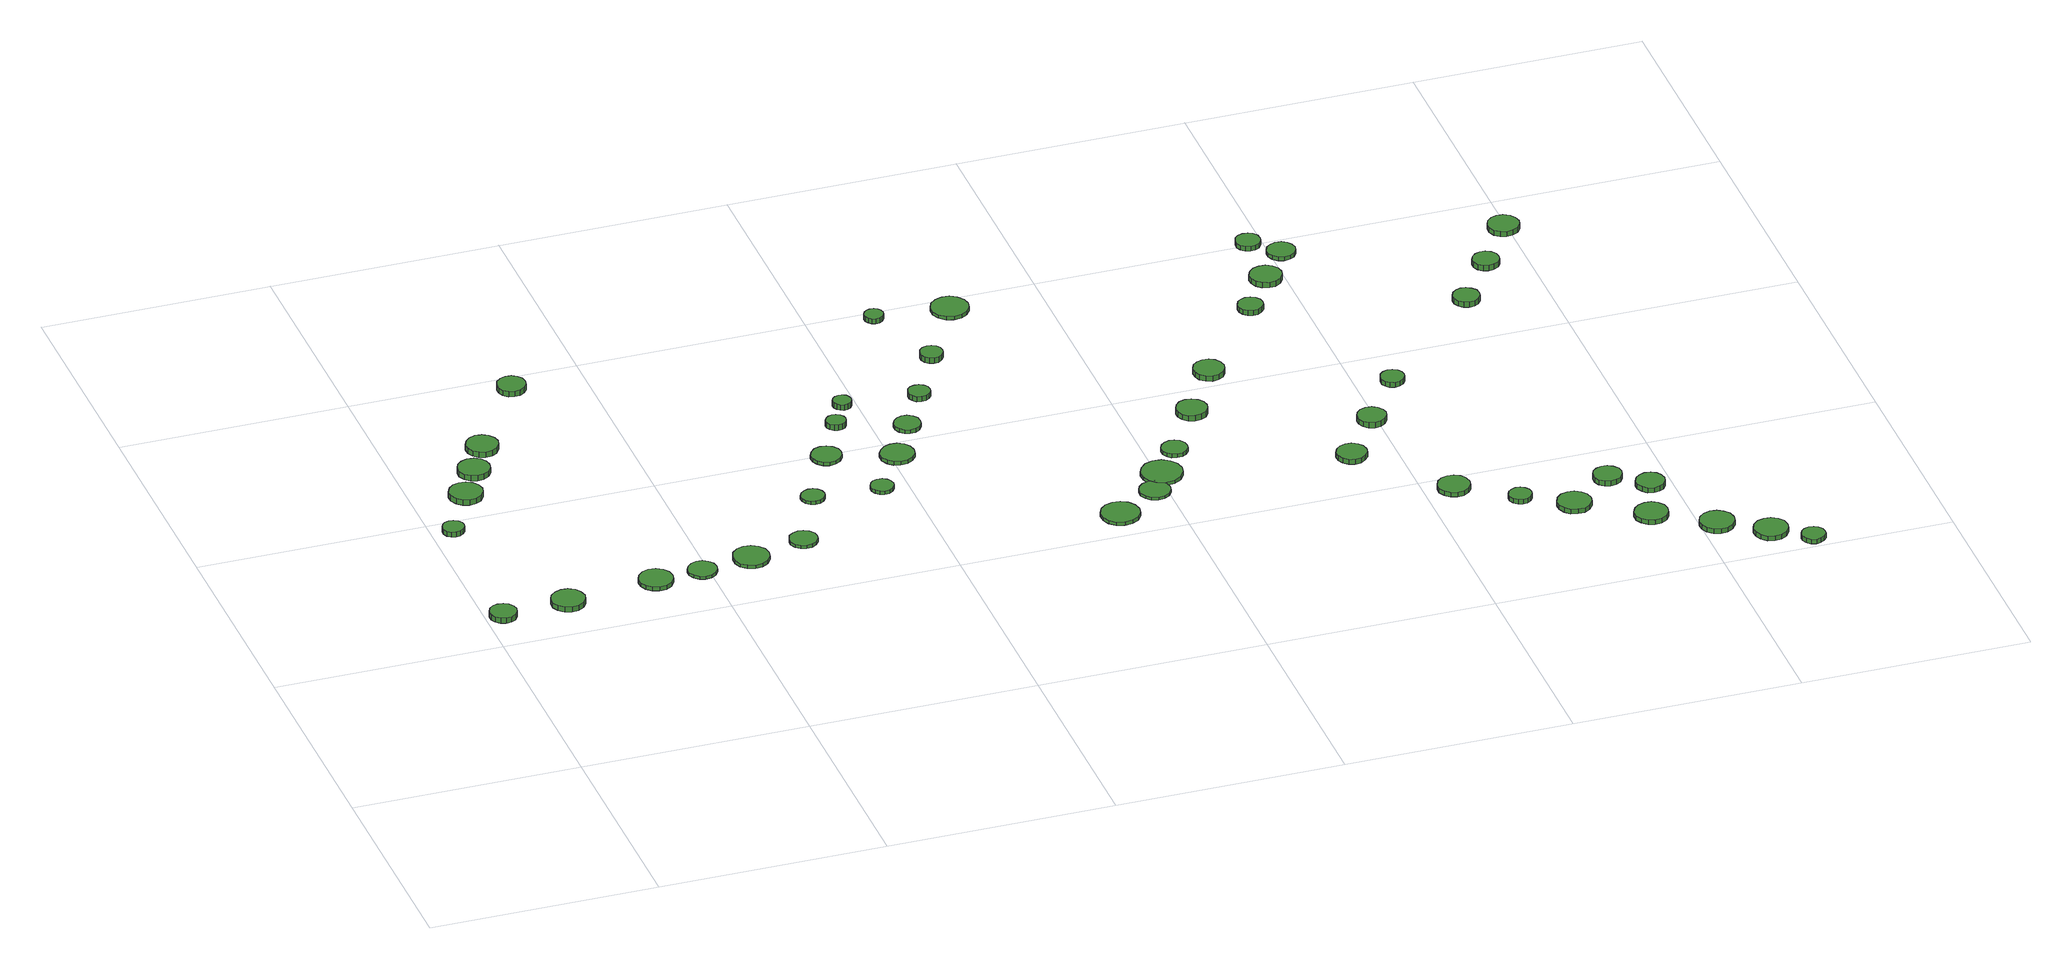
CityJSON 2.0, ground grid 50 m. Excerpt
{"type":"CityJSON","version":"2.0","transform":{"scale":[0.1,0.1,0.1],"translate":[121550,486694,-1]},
"CityObjects":{
"tree1":{"type":"SolitaryVegetationObject","geometry":[{"type":"MultiSurface","lod":"1","boundaries":[[[0,1,2,3,4,5,6,7,8,9,10,11,12,13,14]],[[15,16,17,18,19,20,21,22,23,24,25,26,27,28,29]],[[0,29,28,1]],[[1,28,27,2]],[[2,27,26,3]],[[3,26,25,4]],[[4,25,24,5]],[[5,24,23,6]],[[6,23,22,7]],[[7,22,21,8]],[[8,21,20,9]],[[9,20,19,10]],[[10,19,18,11]],[[11,18,17,12]],[[12,17,16,13]],[[13,16,15,14]],[[14,15,29,0]]]}]},
"tree2":{"type":"SolitaryVegetationObject","geometry":[{"type":"MultiSurface","lod":"1","boundaries":[[[30,31,32,33,34,35,36,37,38,39,40,41,42,43,44]],[[45,46,47,48,49,50,51,52,53,54,55,56,57,58,59]],[[30,59,58,31]],[[31,58,57,32]],[[32,57,56,33]],[[33,56,55,34]],[[34,55,54,35]],[[35,54,53,36]],[[36,53,52,37]],[[37,52,51,38]],[[38,51,50,39]],[[39,50,49,40]],[[40,49,48,41]],[[41,48,47,42]],[[42,47,46,43]],[[43,46,45,44]],[[44,45,59,30]]]}]},
"tree3":{"type":"SolitaryVegetationObject","geometry":[{"type":"MultiSurface","lod":"1","boundaries":[[[60,61,62,63,64,65,66,67,68,69,70,71,72,73,74]],[[75,76,77,78,79,80,81,82,83,84,85,86,87,88,89]],[[60,89,88,61]],[[61,88,87,62]],[[62,87,86,63]],[[63,86,85,64]],[[64,85,84,65]],[[65,84,83,66]],[[66,83,82,67]],[[67,82,81,68]],[[68,81,80,69]],[[69,80,79,70]],[[70,79,78,71]],[[71,78,77,72]],[[72,77,76,73]],[[73,76,75,74]],[[74,75,89,60]]]}]},
"tree4":{"type":"SolitaryVegetationObject","geometry":[{"type":"MultiSurface","lod":"1","boundaries":[[[90,91,92,93,94,95,96,97,98,99,100,101,102,103,104]],[[105,106,107,108,109,110,111,112,113,114,115,116,117,118,119]],[[90,119,118,91]],[[91,118,117,92]],[[92,117,116,93]],[[93,116,115,94]],[[94,115,114,95]],[[95,114,113,96]],[[96,113,112,97]],[[97,112,111,98]],[[98,111,110,99]],[[99,110,109,100]],[[100,109,108,101]],[[101,108,107,102]],[[102,107,106,103]],[[103,106,105,104]],[[104,105,119,90]]]}]},
"tree5":{"type":"SolitaryVegetationObject","geometry":[{"type":"MultiSurface","lod":"1","boundaries":[[[120,121,122,123,124,125,126,127,128,129,130,131,132,133,134]],[[135,136,137,138,139,140,141,142,143,144,145,146,147,148,149]],[[120,149,148,121]],[[121,148,147,122]],[[122,147,146,123]],[[123,146,145,124]],[[124,145,144,125]],[[125,144,143,126]],[[126,143,142,127]],[[127,142,141,128]],[[128,141,140,129]],[[129,140,139,130]],[[130,139,138,131]],[[131,138,137,132]],[[132,137,136,133]],[[133,136,135,134]],[[134,135,149,120]]]}]},
"tree6":{"type":"SolitaryVegetationObject","geometry":[{"type":"MultiSurface","lod":"1","boundaries":[[[150,151,152,153,154,155,156,157,158,159,160,161,162,163,164]],[[165,166,167,168,169,170,171,172,173,174,175,176,177,178,179]],[[150,179,178,151]],[[151,178,177,152]],[[152,177,176,153]],[[153,176,175,154]],[[154,175,174,155]],[[155,174,173,156]],[[156,173,172,157]],[[157,172,171,158]],[[158,171,170,159]],[[159,170,169,160]],[[160,169,168,161]],[[161,168,167,162]],[[162,167,166,163]],[[163,166,165,164]],[[164,165,179,150]]]}]},
"tree7":{"type":"SolitaryVegetationObject","geometry":[{"type":"MultiSurface","lod":"1","boundaries":[[[180,181,182,183,184,185,186,187,188,189,190,191,192,193,194]],[[195,196,197,198,199,200,201,202,203,204,205,206,207,208,209]],[[180,209,208,181]],[[181,208,207,182]],[[182,207,206,183]],[[183,206,205,184]],[[184,205,204,185]],[[185,204,203,186]],[[186,203,202,187]],[[187,202,201,188]],[[188,201,200,189]],[[189,200,199,190]],[[190,199,198,191]],[[191,198,197,192]],[[192,197,196,193]],[[193,196,195,194]],[[194,195,209,180]]]}]},
"tree8":{"type":"SolitaryVegetationObject","geometry":[{"type":"MultiSurface","lod":"1","boundaries":[[[210,211,212,213,214,215,216,217,218,219,220,221,222,223,224]],[[225,226,227,228,229,230,231,232,233,234,235,236,237,238,239]],[[210,239,238,211]],[[211,238,237,212]],[[212,237,236,213]],[[213,236,235,214]],[[214,235,234,215]],[[215,234,233,216]],[[216,233,232,217]],[[217,232,231,218]],[[218,231,230,219]],[[219,230,229,220]],[[220,229,228,221]],[[221,228,227,222]],[[222,227,226,223]],[[223,226,225,224]],[[224,225,239,210]]]}]},
"tree9":{"type":"SolitaryVegetationObject","geometry":[{"type":"MultiSurface","lod":"1","boundaries":[[[240,241,242,243,244,245,246,247,248,249,250,251,252,253,254]],[[255,256,257,258,259,260,261,262,263,264,265,266,267,268,269]],[[240,269,268,241]],[[241,268,267,242]],[[242,267,266,243]],[[243,266,265,244]],[[244,265,264,245]],[[245,264,263,246]],[[246,263,262,247]],[[247,262,261,248]],[[248,261,260,249]],[[249,260,259,250]],[[250,259,258,251]],[[251,258,257,252]],[[252,257,256,253]],[[253,256,255,254]],[[254,255,269,240]]]}]},
"tree10":{"type":"SolitaryVegetationObject","geometry":[{"type":"MultiSurface","lod":"1","boundaries":[[[270,271,272,273,274,275,276,277,278,279,280,281,282,283,284]],[[285,286,287,288,289,290,291,292,293,294,295,296,297,298,299]],[[270,299,298,271]],[[271,298,297,272]],[[272,297,296,273]],[[273,296,295,274]],[[274,295,294,275]],[[275,294,293,276]],[[276,293,292,277]],[[277,292,291,278]],[[278,291,290,279]],[[279,290,289,280]],[[280,289,288,281]],[[281,288,287,282]],[[282,287,286,283]],[[283,286,285,284]],[[284,285,299,270]]]}]},
"tree11":{"type":"SolitaryVegetationObject","geometry":[{"type":"MultiSurface","lod":"1","boundaries":[[[300,301,302,303,304,305,306,307,308,309,310,311,312,313,314]],[[315,316,317,318,319,320,321,322,323,324,325,326,327,328,329]],[[300,329,328,301]],[[301,328,327,302]],[[302,327,326,303]],[[303,326,325,304]],[[304,325,324,305]],[[305,324,323,306]],[[306,323,322,307]],[[307,322,321,308]],[[308,321,320,309]],[[309,320,319,310]],[[310,319,318,311]],[[311,318,317,312]],[[312,317,316,313]],[[313,316,315,314]],[[314,315,329,300]]]}]},
"tree12":{"type":"SolitaryVegetationObject","geometry":[{"type":"MultiSurface","lod":"1","boundaries":[[[330,331,332,333,334,335,336,337,338,339,340,341,342,343,344]],[[345,346,347,348,349,350,351,352,353,354,355,356,357,358,359]],[[330,359,358,331]],[[331,358,357,332]],[[332,357,356,333]],[[333,356,355,334]],[[334,355,354,335]],[[335,354,353,336]],[[336,353,352,337]],[[337,352,351,338]],[[338,351,350,339]],[[339,350,349,340]],[[340,349,348,341]],[[341,348,347,342]],[[342,347,346,343]],[[343,346,345,344]],[[344,345,359,330]]]}]},
"tree13":{"type":"SolitaryVegetationObject","geometry":[{"type":"MultiSurface","lod":"1","boundaries":[[[360,361,362,363,364,365,366,367,368,369,370,371,372,373,374]],[[375,376,377,378,379,380,381,382,383,384,385,386,387,388,389]],[[360,389,388,361]],[[361,388,387,362]],[[362,387,386,363]],[[363,386,385,364]],[[364,385,384,365]],[[365,384,383,366]],[[366,383,382,367]],[[367,382,381,368]],[[368,381,380,369]],[[369,380,379,370]],[[370,379,378,371]],[[371,378,377,372]],[[372,377,376,373]],[[373,376,375,374]],[[374,375,389,360]]]}]},
"tree14":{"type":"SolitaryVegetationObject","geometry":[{"type":"MultiSurface","lod":"1","boundaries":[[[390,391,392,393,394,395,396,397,398,399,400,401,402,403,404]],[[405,406,407,408,409,410,411,412,413,414,415,416,417,418,419]],[[390,419,418,391]],[[391,418,417,392]],[[392,417,416,393]],[[393,416,415,394]],[[394,415,414,395]],[[395,414,413,396]],[[396,413,412,397]],[[397,412,411,398]],[[398,411,410,399]],[[399,410,409,400]],[[400,409,408,401]],[[401,408,407,402]],[[402,407,406,403]],[[403,406,405,404]],[[404,405,419,390]]]}]},
"tree15":{"type":"SolitaryVegetationObject","geometry":[{"type":"MultiSurface","lod":"1","boundaries":[[[420,421,422,423,424,425,426,427,428,429,430,431,432,433,434]],[[435,436,437,438,439,440,441,442,443,444,445,446,447,448,449]],[[420,449,448,421]],[[421,448,447,422]],[[422,447,446,423]],[[423,446,445,424]],[[424,445,444,425]],[[425,444,443,426]],[[426,443,442,427]],[[427,442,441,428]],[[428,441,440,429]],[[429,440,439,430]],[[430,439,438,431]],[[431,438,437,432]],[[432,437,436,433]],[[433,436,435,434]],[[434,435,449,420]]]}]},
"tree16":{"type":"SolitaryVegetationObject","geometry":[{"type":"MultiSurface","lod":"1","boundaries":[[[450,451,452,453,454,455,456,457,458,459,460,461,462,463,464]],[[465,466,467,468,469,470,471,472,473,474,475,476,477,478,479]],[[450,479,478,451]],[[451,478,477,452]],[[452,477,476,453]],[[453,476,475,454]],[[454,475,474,455]],[[455,474,473,456]],[[456,473,472,457]],[[457,472,471,458]],[[458,471,470,459]],[[459,470,469,460]],[[460,469,468,461]],[[461,468,467,462]],[[462,467,466,463]],[[463,466,465,464]],[[464,465,479,450]]]}]},
"tree17":{"type":"SolitaryVegetationObject","geometry":[{"type":"MultiSurface","lod":"1","boundaries":[[[480,481,482,483,484,485,486,487,488,489,490,491,492,493,494]],[[495,496,497,498,499,500,501,502,503,504,505,506,507,508,509]],[[480,509,508,481]],[[481,508,507,482]],[[482,507,506,483]],[[483,506,505,484]],[[484,505,504,485]],[[485,504,503,486]],[[486,503,502,487]],[[487,502,501,488]],[[488,501,500,489]],[[489,500,499,490]],[[490,499,498,491]],[[491,498,497,492]],[[492,497,496,493]],[[493,496,495,494]],[[494,495,509,480]]]}]},
"tree18":{"type":"SolitaryVegetationObject","geometry":[{"type":"MultiSurface","lod":"1","boundaries":[[[510,511,512,513,514,515,516,517,518,519,520,521,522,523,524]],[[525,526,527,528,529,530,531,532,533,534,535,536,537,538,539]],[[510,539,538,511]],[[511,538,537,512]],[[512,537,536,513]],[[513,536,535,514]],[[514,535,534,515]],[[515,534,533,516]],[[516,533,532,517]],[[517,532,531,518]],[[518,531,530,519]],[[519,530,529,520]],[[520,529,528,521]],[[521,528,527,522]],[[522,527,526,523]],[[523,526,525,524]],[[524,525,539,510]]]}]},
"tree19":{"type":"SolitaryVegetationObject","geometry":[{"type":"MultiSurface","lod":"1","boundaries":[[[540,541,542,543,544,545,546,547,548,549,550,551,552,553,554]],[[555,556,557,558,559,560,561,562,563,564,565,566,567,568,569]],[[540,569,568,541]],[[541,568,567,542]],[[542,567,566,543]],[[543,566,565,544]],[[544,565,564,545]],[[545,564,563,546]],[[546,563,562,547]],[[547,562,561,548]],[[548,561,560,549]],[[549,560,559,550]],[[550,559,558,551]],[[551,558,557,552]],[[552,557,556,553]],[[553,556,555,554]],[[554,555,569,540]]]}]},
"tree20":{"type":"SolitaryVegetationObject","geometry":[{"type":"MultiSurface","lod":"1","boundaries":[[[570,571,572,573,574,575,576,577,578,579,580,581,582,583,584]],[[585,586,587,588,589,590,591,592,593,594,595,596,597,598,599]],[[570,599,598,571]],[[571,598,597,572]],[[572,597,596,573]],[[573,596,595,574]],[[574,595,594,575]],[[575,594,593,576]],[[576,593,592,577]],[[577,592,591,578]],[[578,591,590,579]],[[579,590,589,580]],[[580,589,588,581]],[[581,588,587,582]],[[582,587,586,583]],[[583,586,585,584]],[[584,585,599,570]]]}]},
"tree21":{"type":"SolitaryVegetationObject","geometry":[{"type":"MultiSurface","lod":"1","boundaries":[[[600,601,602,603,604,605,606,607,608,609,610,611,612,613,614]],[[615,616,617,618,619,620,621,622,623,624,625,626,627,628,629]],[[600,629,628,601]],[[601,628,627,602]],[[602,627,626,603]],[[603,626,625,604]],[[604,625,624,605]],[[605,624,623,606]],[[606,623,622,607]],[[607,622,621,608]],[[608,621,620,609]],[[609,620,619,610]],[[610,619,618,611]],[[611,618,617,612]],[[612,617,616,613]],[[613,616,615,614]],[[614,615,629,600]]]}]},
"tree22":{"type":"SolitaryVegetationObject","geometry":[{"type":"MultiSurface","lod":"1","boundaries":[[[630,631,632,633,634,635,636,637,638,639,640,641,642,643,644]],[[645,646,647,648,649,650,651,652,653,654,655,656,657,658,659]],[[630,659,658,631]],[[631,658,657,632]],[[632,657,656,633]],[[633,656,655,634]],[[634,655,654,635]],[[635,654,653,636]],[[636,653,652,637]],[[637,652,651,638]],[[638,651,650,639]],[[639,650,649,640]],[[640,649,648,641]],[[641,648,647,642]],[[642,647,646,643]],[[643,646,645,644]],[[644,645,659,630]]]}]},
"tree23":{"type":"SolitaryVegetationObject","geometry":[{"type":"MultiSurface","lod":"1","boundaries":[[[660,661,662,663,664,665,666,667,668,669,670,671,672,673,674]],[[675,676,677,678,679,680,681,682,683,684,685,686,687,688,689]],[[660,689,688,661]],[[661,688,687,662]],[[662,687,686,663]],[[663,686,685,664]],[[664,685,684,665]],[[665,684,683,666]],[[666,683,682,667]],[[667,682,681,668]],[[668,681,680,669]],[[669,680,679,670]],[[670,679,678,671]],[[671,678,677,672]],[[672,677,676,673]],[[673,676,675,674]],[[674,675,689,660]]]}]},
"tree24":{"type":"SolitaryVegetationObject","geometry":[{"type":"MultiSurface","lod":"1","boundaries":[[[690,691,692,693,694,695,696,697,698,699,700,701,702,703,704]],[[705,706,707,708,709,710,711,712,713,714,715,716,717,718,719]],[[690,719,718,691]],[[691,718,717,692]],[[692,717,716,693]],[[693,716,715,694]],[[694,715,714,695]],[[695,714,713,696]],[[696,713,712,697]],[[697,712,711,698]],[[698,711,710,699]],[[699,710,709,700]],[[700,709,708,701]],[[701,708,707,702]],[[702,707,706,703]],[[703,706,705,704]],[[704,705,719,690]]]}]},
"tree25":{"type":"SolitaryVegetationObject","geometry":[{"type":"MultiSurface","lod":"1","boundaries":[[[720,721,722,723,724,725,726,727,728,729,730,731,732,733,734]],[[735,736,737,738,739,740,741,742,743,744,745,746,747,748,749]],[[720,749,748,721]],[[721,748,747,722]],[[722,747,746,723]],[[723,746,745,724]],[[724,745,744,725]],[[725,744,743,726]],[[726,743,742,727]],[[727,742,741,728]],[[728,741,740,729]],[[729,740,739,730]],[[730,739,738,731]],[[731,738,737,732]],[[732,737,736,733]],[[733,736,735,734]],[[734,735,749,720]]]}]},
"tree26":{"type":"SolitaryVegetationObject","geometry":[{"type":"MultiSurface","lod":"1","boundaries":[[[750,751,752,753,754,755,756,757,758,759,760,761,762,763,764]],[[765,766,767,768,769,770,771,772,773,774,775,776,777,778,779]],[[750,779,778,751]],[[751,778,777,752]],[[752,777,776,753]],[[753,776,775,754]],[[754,775,774,755]],[[755,774,773,756]],[[756,773,772,757]],[[757,772,771,758]],[[758,771,770,759]],[[759,770,769,760]],[[760,769,768,761]],[[761,768,767,762]],[[762,767,766,763]],[[763,766,765,764]],[[764,765,779,750]]]}]},
"tree27":{"type":"SolitaryVegetationObject","geometry":[{"type":"MultiSurface","lod":"1","boundaries":[[[780,781,782,783,784,785,786,787,788,789,790,791,792,793,794]],[[795,796,797,798,799,800,801,802,803,804,805,806,807,808,809]],[[780,809,808,781]],[[781,808,807,782]],[[782,807,806,783]],[[783,806,805,784]],[[784,805,804,785]],[[785,804,803,786]],[[786,803,802,787]],[[787,802,801,788]],[[788,801,800,789]],[[789,800,799,790]],[[790,799,798,791]],[[791,798,797,792]],[[792,797,796,793]],[[793,796,795,794]],[[794,795,809,780]]]}]},
"tree28":{"type":"SolitaryVegetationObject","geometry":[{"type":"MultiSurface","lod":"1","boundaries":[[[810,811,812,813,814,815,816,817,818,819,820,821,822,823,824]],[[825,826,827,828,829,830,831,832,833,834,835,836,837,838,839]],[[810,839,838,811]],[[811,838,837,812]],[[812,837,836,813]],[[813,836,835,814]],[[814,835,834,815]],[[815,834,833,816]],[[816,833,832,817]],[[817,832,831,818]],[[818,831,830,819]],[[819,830,829,820]],[[820,829,828,821]],[[821,828,827,822]],[[822,827,826,823]],[[823,826,825,824]],[[824,825,839,810]]]}]},
"tree29":{"type":"SolitaryVegetationObject","geometry":[{"type":"MultiSurface","lod":"1","boundaries":[[[840,841,842,843,844,845,846,847,848,849,850,851,852,853,854]],[[855,856,857,858,859,860,861,862,863,864,865,866,867,868,869]],[[840,869,868,841]],[[841,868,867,842]],[[842,867,866,843]],[[843,866,865,844]],[[844,865,864,845]],[[845,864,863,846]],[[846,863,862,847]],[[847,862,861,848]],[[848,861,860,849]],[[849,860,859,850]],[[850,859,858,851]],[[851,858,857,852]],[[852,857,856,853]],[[853,856,855,854]],[[854,855,869,840]]]}]},
"tree30":{"type":"SolitaryVegetationObject","geometry":[{"type":"MultiSurface","lod":"1","boundaries":[[[870,871,872,873,874,875,876,877,878,879,880,881,882,883,884]],[[885,886,887,888,889,890,891,892,893,894,895,896,897,898,899]],[[870,899,898,871]],[[871,898,897,872]],[[872,897,896,873]],[[873,896,895,874]],[[874,895,894,875]],[[875,894,893,876]],[[876,893,892,877]],[[877,892,891,878]],[[878,891,890,879]],[[879,890,889,880]],[[880,889,888,881]],[[881,888,887,882]],[[882,887,886,883]],[[883,886,885,884]],[[884,885,899,870]]]}]},
"tree31":{"type":"SolitaryVegetationObject","geometry":[{"type":"MultiSurface","lod":"1","boundaries":[[[900,901,902,903,904,905,906,907,908,909,910,911,912,913,914]],[[915,916,917,918,919,920,921,922,923,924,925,926,927,928,929]],[[900,929,928,901]],[[901,928,927,902]],[[902,927,926,903]],[[903,926,925,904]],[[904,925,924,905]],[[905,924,923,906]],[[906,923,922,907]],[[907,922,921,908]],[[908,921,920,909]],[[909,920,919,910]],[[910,919,918,911]],[[911,918,917,912]],[[912,917,916,913]],[[913,916,915,914]],[[914,915,929,900]]]}]},
"tree32":{"type":"SolitaryVegetationObject","geometry":[{"type":"MultiSurface","lod":"1","boundaries":[[[930,931,932,933,934,935,936,937,938,939,940,941,942,943,944]],[[945,946,947,948,949,950,951,952,953,954,955,956,957,958,959]],[[930,959,958,931]],[[931,958,957,932]],[[932,957,956,933]],[[933,956,955,934]],[[934,955,954,935]],[[935,954,953,936]],[[936,953,952,937]],[[937,952,951,938]],[[938,951,950,939]],[[939,950,949,940]],[[940,949,948,941]],[[941,948,947,942]],[[942,947,946,943]],[[943,946,945,944]],[[944,945,959,930]]]}]},
"tree33":{"type":"SolitaryVegetationObject","geometry":[{"type":"MultiSurface","lod":"1","boundaries":[[[960,961,962,963,964,965,966,967,968,969,970,971,972,973,974]],[[975,976,977,978,979,980,981,982,983,984,985,986,987,988,989]],[[960,989,988,961]],[[961,988,987,962]],[[962,987,986,963]],[[963,986,985,964]],[[964,985,984,965]],[[965,984,983,966]],[[966,983,982,967]],[[967,982,981,968]],[[968,981,980,969]],[[969,980,979,970]],[[970,979,978,971]],[[971,978,977,972]],[[972,977,976,973]],[[973,976,975,974]],[[974,975,989,960]]]}]},
"tree34":{"type":"SolitaryVegetationObject","geometry":[{"type":"MultiSurface","lod":"1","boundaries":[[[990,991,992,993,994,995,996,997,998,999,1000,1001,1002,1003,1004]],[[1005,1006,1007,1008,1009,1010,1011,1012,1013,1014,1015,1016,1017,1018,1019]],[[990,1019,1018,991]],[[991,1018,1017,992]],[[992,1017,1016,993]],[[993,1016,1015,994]],[[994,1015,1014,995]],[[995,1014,1013,996]],[[996,1013,1012,997]],[[997,1012,1011,998]],[[998,1011,1010,999]],[[999,1010,1009,1000]],[[1000,1009,1008,1001]],[[1001,1008,1007,1002]],[[1002,1007,1006,1003]],[[1003,1006,1005,1004]],[[1004,1005,1019,990]]]}]},
"tree35":{"type":"SolitaryVegetationObject","geometry":[{"type":"MultiSurface","lod":"1","boundaries":[[[1020,1021,1022,1023,1024,1025,1026,1027,1028,1029,1030,1031,1032,1033,1034]],[[1035,1036,1037,1038,1039,1040,1041,1042,1043,1044,1045,1046,1047,1048,1049]],[[1020,1049,1048,1021]],[[1021,1048,1047,1022]],[[1022,1047,1046,1023]],[[1023,1046,1045,1024]],[[1024,1045,1044,1025]],[[1025,1044,1043,1026]],[[1026,1043,1042,1027]],[[1027,1042,1041,1028]],[[1028,1041,1040,1029]],[[1029,1040,1039,1030]],[[1030,1039,1038,1031]],[[1031,1038,1037,1032]],[[1032,1037,1036,1033]],[[1033,1036,1035,1034]],[[1034,1035,1049,1020]]]}]},
"tree36":{"type":"SolitaryVegetationObject","geometry":[{"type":"MultiSurface","lod":"1","boundaries":[[[1050,1051,1052,1053,1054,1055,1056,1057,1058,1059,1060,1061,1062,1063,1064]],[[1065,1066,1067,1068,1069,1070,1071,1072,1073,1074,1075,1076,1077,1078,1079]],[[1050,1079,1078,1051]],[[1051,1078,1077,1052]],[[1052,1077,1076,1053]],[[1053,1076,1075,1054]],[[1054,1075,1074,1055]],[[1055,1074,1073,1056]],[[1056,1073,1072,1057]],[[1057,1072,1071,1058]],[[1058,1071,1070,1059]],[[1059,1070,1069,1060]],[[1060,1069,1068,1061]],[[1061,1068,1067,1062]],[[1062,1067,1066,1063]],[[1063,1066,1065,1064]],[[1064,1065,1079,1050]]]}]},
"tree37":{"type":"SolitaryVegetationObject","geometry":[{"type":"MultiSurface","lod":"1","boundaries":[[[1080,1081,1082,1083,1084,1085,1086,1087,1088,1089,1090,1091,1092,1093,1094]],[[1095,1096,1097,1098,1099,1100,1101,1102,1103,1104,1105,1106,1107,1108,1109]],[[1080,1109,1108,1081]],[[1081,1108,1107,1082]],[[1082,1107,1106,1083]],[[1083,1106,1105,1084]],[[1084,1105,1104,1085]],[[1085,1104,1103,1086]],[[1086,1103,1102,1087]],[[1087,1102,1101,1088]],[[1088,1101,1100,1089]],[[1089,1100,1099,1090]],[[1090,1099,1098,1091]],[[1091,1098,1097,1092]],[[1092,1097,1096,1093]],[[1093,1096,1095,1094]],[[1094,1095,1109,1080]]]}]},
"tree38":{"type":"SolitaryVegetationObject","geometry":[{"type":"MultiSurface","lod":"1","boundaries":[[[1110,1111,1112,1113,1114,1115,1116,1117,1118,1119,1120,1121,1122,1123,1124]],[[1125,1126,1127,1128,1129,1130,1131,1132,1133,1134,1135,1136,1137,1138,1139]],[[1110,1139,1138,1111]],[[1111,1138,1137,1112]],[[1112,1137,1136,1113]],[[1113,1136,1135,1114]],[[1114,1135,1134,1115]],[[1115,1134,1133,1116]],[[1116,1133,1132,1117]],[[1117,1132,1131,1118]],[[1118,1131,1130,1119]],[[1119,1130,1129,1120]],[[1120,1129,1128,1121]],[[1121,1128,1127,1122]],[[1122,1127,1126,1123]],[[1123,1126,1125,1124]],[[1124,1125,1139,1110]]]}]},
"tree39":{"type":"SolitaryVegetationObject","geometry":[{"type":"MultiSurface","lod":"1","boundaries":[[[1140,1141,1142,1143,1144,1145,1146,1147,1148,1149,1150,1151,1152,1153,1154]],[[1155,1156,1157,1158,1159,1160,1161,1162,1163,1164,1165,1166,1167,1168,1169]],[[1140,1169,1168,1141]],[[1141,1168,1167,1142]],[[1142,1167,1166,1143]],[[1143,1166,1165,1144]],[[1144,1165,1164,1145]],[[1145,1164,1163,1146]],[[1146,1163,1162,1147]],[[1147,1162,1161,1148]],[[1148,1161,1160,1149]],[[1149,1160,1159,1150]],[[1150,1159,1158,1151]],[[1151,1158,1157,1152]],[[1152,1157,1156,1153]],[[1153,1156,1155,1154]],[[1154,1155,1169,1140]]]}]},
"tree40":{"type":"SolitaryVegetationObject","geometry":[{"type":"MultiSurface","lod":"1","boundaries":[[[1170,1171,1172,1173,1174,1175,1176,1177,1178,1179,1180,1181,1182,1183,1184]],[[1185,1186,1187,1188,1189,1190,1191,1192,1193,1194,1195,1196,1197,1198,1199]],[[1170,1199,1198,1171]],[[1171,1198,1197,1172]],[[1172,1197,1196,1173]],[[1173,1196,1195,1174]],[[1174,1195,1194,1175]],[[1175,1194,1193,1176]],[[1176,1193,1192,1177]],[[1177,1192,1191,1178]],[[1178,1191,1190,1179]],[[1179,1190,1189,1180]],[[1180,1189,1188,1181]],[[1181,1188,1187,1182]],[[1182,1187,1186,1183]],[[1183,1186,1185,1184]],[[1184,1185,1199,1170]]]}]},
"tree41":{"type":"SolitaryVegetationObject","geometry":[{"type":"MultiSurface","lod":"1","boundaries":[[[1200,1201,1202,1203,1204,1205,1206,1207,1208,1209,1210,1211,1212,1213,1214]],[[1215,1216,1217,1218,1219,1220,1221,1222,1223,1224,1225,1226,1227,1228,1229]],[[1200,1229,1228,1201]],[[1201,1228,1227,1202]],[[1202,1227,1226,1203]],[[1203,1226,1225,1204]],[[1204,1225,1224,1205]],[[1205,1224,1223,1206]],[[1206,1223,1222,1207]],[[1207,1222,1221,1208]],[[1208,1221,1220,1209]],[[1209,1220,1219,1210]],[[1210,1219,1218,1211]],[[1211,1218,1217,1212]],[[1212,1217,1216,1213]],[[1213,1216,1215,1214]],[[1214,1215,1229,1200]]]}]},
"tree42":{"type":"SolitaryVegetationObject","geometry":[{"type":"MultiSurface","lod":"1","boundaries":[[[1230,1231,1232,1233,1234,1235,1236,1237,1238,1239,1240,1241,1242,1243,1244]],[[1245,1246,1247,1248,1249,1250,1251,1252,1253,1254,1255,1256,1257,1258,1259]],[[1230,1259,1258,1231]],[[1231,1258,1257,1232]],[[1232,1257,1256,1233]],[[1233,1256,1255,1234]],[[1234,1255,1254,1235]],[[1235,1254,1253,1236]],[[1236,1253,1252,1237]],[[1237,1252,1251,1238]],[[1238,1251,1250,1239]],[[1239,1250,1249,1240]],[[1240,1249,1248,1241]],[[1241,1248,1247,1242]],[[1242,1247,1246,1243]],[[1243,1246,1245,1244]],[[1244,1245,1259,1230]]]}]},
"tree43":{"type":"SolitaryVegetationObject","geometry":[{"type":"MultiSurface","lod":"1","boundaries":[[[1260,1261,1262,1263,1264,1265,1266,1267,1268,1269,1270,1271,1272,1273,1274]],[[1275,1276,1277,1278,1279,1280,1281,1282,1283,1284,1285,1286,1287,1288,1289]],[[1260,1289,1288,1261]],[[1261,1288,1287,1262]],[[1262,1287,1286,1263]],[[1263,1286,1285,1264]],[[1264,1285,1284,1265]],[[1265,1284,1283,1266]],[[1266,1283,1282,1267]],[[1267,1282,1281,1268]],[[1268,1281,1280,1269]],[[1269,1280,1279,1270]],[[1270,1279,1278,1271]],[[1271,1278,1277,1272]],[[1272,1277,1276,1273]],[[1273,1276,1275,1274]],[[1274,1275,1289,1260]]]}]},
"tree44":{"type":"SolitaryVegetationObject","geometry":[{"type":"MultiSurface","lod":"1","boundaries":[[[1290,1291,1292,1293,1294,1295,1296,1297,1298,1299,1300,1301,1302,1303,1304]],[[1305,1306,1307,1308,1309,1310,1311,1312,1313,1314,1315,1316,1317,1318,1319]],[[1290,1319,1318,1291]],[[1291,1318,1317,1292]],[[1292,1317,1316,1293]],[[1293,1316,1315,1294]],[[1294,1315,1314,1295]],[[1295,1314,1313,1296]],[[1296,1313,1312,1297]],[[1297,1312,1311,1298]],[[1298,1311,1310,1299]],[[1299,1310,1309,1300]],[[1300,1309,1308,1301]],[[1301,1308,1307,1302]],[[1302,1307,1306,1303]],[[1303,1306,1305,1304]],[[1304,1305,1319,1290]]]}]},
"tree45":{"type":"SolitaryVegetationObject","geometry":[{"type":"MultiSurface","lod":"1","boundaries":[[[1320,1321,1322,1323,1324,1325,1326,1327,1328,1329,1330,1331,1332,1333,1334]],[[1335,1336,1337,1338,1339,1340,1341,1342,1343,1344,1345,1346,1347,1348,1349]],[[1320,1349,1348,1321]],[[1321,1348,1347,1322]],[[1322,1347,1346,1323]],[[1323,1346,1345,1324]],[[1324,1345,1344,1325]],[[1325,1344,1343,1326]],[[1326,1343,1342,1327]],[[1327,1342,1341,1328]],[[1328,1341,1340,1329]],[[1329,1340,1339,1330]],[[1330,1339,1338,1331]],[[1331,1338,1337,1332]],[[1332,1337,1336,1333]],[[1333,1336,1335,1334]],[[1334,1335,1349,1320]]]}]},
"tree46":{"type":"SolitaryVegetationObject","geometry":[{"type":"MultiSurface","lod":"1","boundaries":[[[1350,1351,1352,1353,1354,1355,1356,1357,1358,1359,1360,1361,1362,1363,1364]],[[1365,1366,1367,1368,1369,1370,1371,1372,1373,1374,1375,1376,1377,1378,1379]],[[1350,1379,1378,1351]],[[1351,1378,1377,1352]],[[1352,1377,1376,1353]],[[1353,1376,1375,1354]],[[1354,1375,1374,1355]],[[1355,1374,1373,1356]],[[1356,1373,1372,1357]],[[1357,1372,1371,1358]],[[1358,1371,1370,1359]],[[1359,1370,1369,1360]],[[1360,1369,1368,1361]],[[1361,1368,1367,1362]],[[1362,1367,1366,1363]],[[1363,1366,1365,1364]],[[1364,1365,1379,1350]]]}]},
"tree47":{"type":"SolitaryVegetationObject","geometry":[{"type":"MultiSurface","lod":"1","boundaries":[[[1380,1381,1382,1383,1384,1385,1386,1387,1388,1389,1390,1391,1392,1393,1394]],[[1395,1396,1397,1398,1399,1400,1401,1402,1403,1404,1405,1406,1407,1408,1409]],[[1380,1409,1408,1381]],[[1381,1408,1407,1382]],[[1382,1407,1406,1383]],[[1383,1406,1405,1384]],[[1384,1405,1404,1385]],[[1385,1404,1403,1386]],[[1386,1403,1402,1387]],[[1387,1402,1401,1388]],[[1388,1401,1400,1389]],[[1389,1400,1399,1390]],[[1390,1399,1398,1391]],[[1391,1398,1397,1392]],[[1392,1397,1396,1393]],[[1393,1396,1395,1394]],[[1394,1395,1409,1380]]]}]}
},
"vertices":[
[66,607,25],[63,619,25],[56,629,25],[46,635,25],[33,636,25],[22,633,25],[13,625,25],[8,613,25],[8,601,25],[13,590,25],[22,582,25],[33,578,25],[46,579,25],[56,585,25],[63,595,25],[63,595,12],[56,585,12],[46,579,12],[33,578,12],[22,582,12],[13,590,12],[8,601,12],[8,613,12],[13,625,12],[22,633,12],[33,636,12],[46,635,12],[56,629,12],[63,619,12],[66,607,12],
[73,964,19],[71,974,19],[65,982,19],[56,987,19],[47,988,19],[37,985,19],[30,978,19],[26,969,19],[26,959,19],[30,950,19],[37,944,19],[47,941,19],[56,942,19],[65,947,19],[71,955,19],[71,955,7],[65,947,7],[56,942,7],[47,941,7],[37,944,7],[30,950,7],[26,959,7],[26,969,7],[30,978,7],[37,985,7],[47,988,7],[56,987,7],[65,982,7],[71,974,7],[73,964,7],
[220,621,19],[216,636,19],[208,648,19],[194,656,19],[179,657,19],[165,652,19],[153,642,19],[147,628,19],[147,613,19],[153,599,19],[165,589,19],[179,584,19],[194,586,19],[208,593,19],[216,606,19],[216,606,7],[208,593,7],[194,586,7],[179,584,7],[165,589,7],[153,599,7],[147,613,7],[147,628,7],[153,642,7],[165,652,7],[179,657,7],[194,656,7],[208,648,7],[216,636,7],[220,621,7],
[154,1086,20],[151,1101,20],[142,1113,20],[129,1121,20],[114,1122,20],[100,1118,20],[89,1108,20],[82,1094,20],[82,1079,20],[89,1065,20],[100,1055,20],[114,1050,20],[129,1052,20],[142,1059,20],[151,1072,20],[151,1072,7],[142,1059,7],[129,1052,7],[114,1050,7],[100,1055,7],[89,1065,7],[82,1079,7],[82,1094,7],[89,1108,7],[100,1118,7],[114,1122,7],[129,1121,7],[142,1113,7],[151,1101,7],[154,1086,7],
[197,1166,23],[194,1180,23],[186,1192,23],[173,1199,23],[159,1201,23],[145,1196,23],[134,1187,23],[128,1173,23],[128,1159,23],[134,1145,23],[145,1136,23],[159,1131,23],[173,1133,23],[186,1140,23],[194,1152,23],[194,1152,10],[186,1140,10],[173,1133,10],[159,1131,10],[145,1136,10],[134,1145,10],[128,1159,10],[128,1173,10],[134,1187,10],[145,1196,10],[159,1201,10],[173,1199,10],[186,1192,10],[194,1180,10],[197,1166,10],
[419,642,16],[416,657,16],[407,669,16],[394,677,16],[378,679,16],[363,674,16],[352,663,16],[346,649,16],[346,634,16],[352,620,16],[363,610,16],[378,605,16],[394,606,16],[407,614,16],[416,627,16],[416,627,7],[407,614,7],[394,606,7],[378,605,7],[363,610,7],[352,620,7],[346,634,7],[346,649,7],[352,663,7],[363,674,7],[378,679,7],[394,677,7],[407,669,7],[416,657,7],[419,642,7],
[242,1245,25],[239,1259,25],[230,1271,25],[218,1278,25],[203,1280,25],[189,1275,25],[179,1265,25],[173,1252,25],[173,1238,25],[179,1224,25],[189,1215,25],[203,1210,25],[218,1212,25],[230,1219,25],[239,1231,25],[239,1231,12],[230,1219,12],[218,1212,12],[203,1210,12],[189,1215,12],[179,1224,12],[173,1238,12],[173,1252,12],[179,1265,12],[189,1275,12],[203,1280,12],[218,1278,12],[230,1271,12],[239,1259,12],[242,1245,12],
[518,649,14],[515,662,14],[507,672,14],[496,679,14],[483,680,14],[471,676,14],[461,667,14],[455,655,14],[455,642,14],[461,630,14],[471,621,14],[483,617,14],[496,619,14],[507,625,14],[515,636,14],[515,636,7],[507,625,7],[496,619,7],[483,617,7],[471,621,7],[461,630,7],[455,642,7],[455,655,7],[461,667,7],[471,676,7],[483,680,7],[496,679,7],[507,672,7],[515,662,7],[518,649,7],
[372,1452,23],[370,1465,23],[362,1475,23],[351,1482,23],[338,1483,23],[326,1479,23],[316,1470,23],[311,1458,23],[311,1445,23],[316,1433,23],[326,1425,23],[338,1421,23],[351,1422,23],[362,1429,23],[370,1439,23],[370,1439,10],[362,1429,10],[351,1422,10],[338,1421,10],[326,1425,10],[316,1433,10],[311,1445,10],[311,1458,10],[316,1470,10],[326,1479,10],[338,1483,10],[351,1482,10],[362,1475,10],[370,1465,10],[372,1452,10],
[637,663,15],[634,680,15],[624,693,15],[610,701,15],[594,703,15],[578,698,15],[566,687,15],[560,672,15],[560,655,15],[566,640,15],[578,630,15],[594,624,15],[610,626,15],[624,634,15],[634,648,15],[634,648,7],[624,634,7],[610,626,7],[594,624,7],[578,630,7],[566,640,7],[560,655,7],[560,672,7],[566,687,7],[578,698,7],[594,703,7],[610,701,7],[624,693,7],[634,680,7],[637,663,7],
[753,694,15],[751,706,15],[743,716,15],[732,723,15],[720,724,15],[708,720,15],[698,712,15],[693,700,15],[693,688,15],[698,676,15],[708,668,15],[720,664,15],[732,665,15],[743,671,15],[751,682,15],[751,682,7],[743,671,7],[732,665,7],[720,664,7],[708,668,7],[698,676,7],[693,688,7],[693,700,7],[698,712,7],[708,720,7],[720,724,7],[732,723,7],[743,716,7],[751,706,7],[753,694,7],
[821,848,15],[819,858,15],[813,867,15],[803,872,15],[793,873,15],[783,870,15],[775,863,15],[770,853,15],[770,843,15],[775,833,15],[783,826,15],[793,823,15],[803,824,15],[813,829,15],[819,838,15],[819,838,7],[813,829,7],[803,824,7],[793,823,7],[783,826,7],[775,833,7],[770,843,7],[770,853,7],[775,863,7],[783,870,7],[793,873,7],[803,872,7],[813,867,7],[819,858,7],[821,848,7],
[906,991,15],[904,1004,15],[896,1015,15],[884,1022,15],[870,1024,15],[857,1020,15],[847,1010,15],[841,998,15],[841,984,15],[847,972,15],[857,962,15],[870,958,15],[884,960,15],[896,967,15],[904,978,15],[904,978,7],[896,967,7],[884,960,7],[870,958,7],[857,962,7],[847,972,7],[841,984,7],[841,998,7],[847,1010,7],[857,1020,7],[870,1024,7],[884,1022,7],[896,1015,7],[904,1004,7],[906,991,7],
[969,839,15],[967,849,15],[961,858,15],[952,863,15],[941,864,15],[931,861,15],[924,854,15],[919,844,15],[919,834,15],[924,825,15],[931,818,15],[941,814,15],[952,815,15],[961,821,15],[967,829,15],[967,829,7],[961,821,7],[952,815,7],[941,814,7],[931,818,7],[924,825,7],[919,834,7],[919,844,7],[924,854,7],[931,861,7],[941,864,7],[952,863,7],[961,858,7],[967,849,7],[969,839,7],
[955,1105,20],[953,1114,20],[948,1121,20],[940,1126,20],[931,1127,20],[923,1124,20],[916,1118,20],[912,1110,20],[912,1101,20],[916,1093,20],[923,1087,20],[931,1084,20],[940,1085,20],[948,1089,20],[953,1097,20],[953,1097,7],[948,1089,7],[940,1085,7],[931,1084,7],[923,1087,7],[916,1093,7],[912,1101,7],[912,1110,7],[916,1118,7],[923,1124,7],[931,1127,7],[940,1126,7],[948,1121,7],[953,1114,7],[955,1105,7],
[1051,949,16],[1048,964,16],[1039,976,16],[1025,984,16],[1010,985,16],[996,980,16],[985,970,16],[978,957,16],[978,941,16],[985,927,16],[996,917,16],[1010,913,16],[1025,914,16],[1039,922,16],[1048,934,16],[1048,934,7],[1039,922,7],[1025,914,7],[1010,913,7],[996,917,7],[985,927,7],[978,941,7],[978,957,7],[985,970,7],[996,980,7],[1010,985,7],[1025,984,7],[1039,976,7],[1048,964,7],[1051,949,7],
[990,1174,21],[988,1182,21],[984,1189,21],[976,1193,21],[968,1194,21],[960,1191,21],[954,1186,21],[950,1178,21],[950,1170,21],[954,1162,21],[960,1157,21],[968,1154,21],[976,1155,21],[984,1159,21],[988,1166,21],[988,1166,8],[984,1159,8],[976,1155,8],[968,1154,8],[960,1157,8],[954,1162,8],[950,1170,8],[950,1178,8],[954,1186,8],[960,1191,8],[968,1194,8],[976,1193,8],[984,1189,8],[988,1182,8],[990,1174,8],
[1100,1052,17],[1098,1064,17],[1091,1073,17],[1080,1080,17],[1068,1081,17],[1057,1077,17],[1048,1069,17],[1043,1058,17],[1043,1046,17],[1048,1035,17],[1057,1027,17],[1068,1023,17],[1080,1024,17],[1091,1030,17],[1098,1040,17],[1098,1040,8],[1091,1030,8],[1080,1024,8],[1068,1023,8],[1057,1027,8],[1048,1035,8],[1043,1046,8],[1043,1058,8],[1048,1069,8],[1057,1077,8],[1068,1081,8],[1080,1080,8],[1091,1073,8],[1098,1064,8],[1100,1052,8],
[1156,1154,23],[1154,1164,23],[1148,1172,23],[1139,1177,23],[1129,1178,23],[1119,1175,23],[1112,1168,23],[1108,1159,23],[1108,1149,23],[1112,1140,23],[1119,1133,23],[1129,1130,23],[1139,1131,23],[1148,1136,23],[1154,1144,23],[1154,1144,11],[1148,1136,11],[1139,1131,11],[1129,1130,11],[1119,1133,11],[1112,1140,11],[1108,1149,11],[1108,1159,11],[1112,1168,11],[1119,1175,11],[1129,1178,11],[1139,1177,11],[1148,1172,11],[1154,1164,11],[1156,1154,11],
[1418,577,17],[1414,594,17],[1404,608,17],[1389,617,17],[1372,618,17],[1355,613,17],[1342,602,17],[1335,586,17],[1335,568,17],[1342,553,17],[1355,541,17],[1372,536,17],[1389,538,17],[1404,546,17],[1414,560,17],[1414,560,9],[1404,546,9],[1389,538,9],[1372,536,9],[1355,541,9],[1342,553,9],[1335,568,9],[1335,586,9],[1342,602,9],[1355,613,9],[1372,618,9],[1389,617,9],[1404,608,9],[1414,594,9],[1418,577,9],
[1163,1478,19],[1161,1486,19],[1156,1493,19],[1149,1497,19],[1140,1498,19],[1132,1495,19],[1126,1490,19],[1122,1482,19],[1122,1473,19],[1126,1466,19],[1132,1460,19],[1140,1457,19],[1149,1458,19],[1156,1462,19],[1161,1469,19],[1161,1469,7],[1156,1462,7],[1149,1458,7],[1140,1457,7],[1132,1460,7],[1126,1466,7],[1122,1473,7],[1122,1482,7],[1126,1490,7],[1132,1495,7],[1140,1498,7],[1149,1497,7],[1156,1493,7],[1161,1486,7],[1163,1478,7],
[1229,1288,25],[1227,1298,25],[1221,1307,25],[1212,1312,25],[1202,1313,25],[1192,1310,25],[1184,1303,25],[1180,1293,25],[1180,1283,25],[1184,1273,25],[1192,1266,25],[1202,1263,25],[1212,1264,25],[1221,1270,25],[1227,1278,25],[1227,1278,12],[1221,1270,12],[1212,1264,12],[1202,1263,12],[1192,1266,12],[1184,1273,12],[1180,1283,12],[1180,1293,12],[1184,1303,12],[1192,1310,12],[1202,1313,12],[1212,1312,12],[1221,1307,12],[1227,1298,12],[1229,1288,12],
[1507,642,15],[1504,656,15],[1496,667,15],[1484,674,15],[1470,676,15],[1456,671,15],[1446,662,15],[1440,649,15],[1440,635,15],[1446,622,15],[1456,613,15],[1470,608,15],[1484,610,15],[1496,617,15],[1504,628,15],[1504,628,9],[1496,617,9],[1484,610,9],[1470,608,9],[1456,613,9],[1446,622,9],[1440,635,9],[1440,649,9],[1446,662,9],[1456,671,9],[1470,676,9],[1484,674,9],[1496,667,9],[1504,656,9],[1507,642,9],
[1554,703,16],[1550,721,16],[1539,736,16],[1523,746,16],[1504,748,16],[1486,742,16],[1473,729,16],[1465,712,16],[1465,694,16],[1473,677,16],[1486,664,16],[1504,658,16],[1523,660,16],[1539,670,16],[1550,685,16],[1550,685,8],[1539,670,8],[1523,660,8],[1504,658,8],[1486,664,8],[1473,677,8],[1465,694,8],[1465,712,8],[1473,729,8],[1486,742,8],[1504,748,8],[1523,746,8],[1539,736,8],[1550,721,8],[1554,703,8],
[1343,1459,16],[1339,1475,16],[1329,1489,16],[1315,1498,16],[1298,1499,16],[1282,1494,16],[1269,1483,16],[1262,1467,16],[1262,1450,16],[1269,1435,16],[1282,1423,16],[1298,1418,16],[1315,1420,16],[1329,1428,16],[1339,1442,16],[1339,1442,8],[1329,1428,8],[1315,1420,8],[1298,1418,8],[1282,1423,8],[1269,1435,8],[1262,1450,8],[1262,1467,8],[1269,1483,8],[1282,1494,8],[1298,1499,8],[1315,1498,8],[1329,1489,8],[1339,1475,8],[1343,1459,8],
[1592,783,17],[1590,794,17],[1583,804,17],[1573,810,17],[1561,811,17],[1550,807,17],[1541,799,17],[1536,789,17],[1536,777,17],[1541,766,17],[1550,758,17],[1561,755,17],[1573,756,17],[1583,762,17],[1590,771,17],[1590,771,8],[1583,762,8],[1573,756,8],[1561,755,8],[1550,758,8],[1541,766,8],[1536,777,8],[1536,789,8],[1541,799,8],[1550,807,8],[1561,811,8],[1573,810,8],[1583,804,8],[1590,794,8],[1592,783,8],
[1680,913,21],[1677,927,21],[1669,938,21],[1656,945,21],[1642,947,21],[1629,943,21],[1619,933,21],[1613,920,21],[1613,907,21],[1619,894,21],[1629,884,21],[1642,880,21],[1656,882,21],[1669,888,21],[1677,900,21],[1677,900,8],[1669,888,8],[1656,882,8],[1642,880,8],[1629,884,8],[1619,894,8],[1613,907,8],[1613,920,8],[1619,933,8],[1629,943,8],[1642,947,8],[1656,945,8],[1669,938,8],[1677,927,8],[1680,913,8],
[1760,1040,28],[1757,1053,28],[1749,1065,28],[1737,1072,28],[1723,1073,28],[1710,1069,28],[1699,1060,28],[1694,1047,28],[1694,1033,28],[1699,1020,28],[1710,1011,28],[1723,1006,28],[1737,1008,28],[1749,1015,28],[1757,1026,28],[1757,1026,15],[1749,1015,15],[1737,1008,15],[1723,1006,15],[1710,1011,15],[1699,1020,15],[1694,1033,15],[1694,1047,15],[1699,1060,15],[1710,1069,15],[1723,1073,15],[1737,1072,15],[1749,1065,15],[1757,1053,15],[1760,1040,15],
[1938,646,19],[1935,659,19],[1927,670,19],[1915,677,19],[1902,678,19],[1889,674,19],[1879,665,19],[1873,653,19],[1873,639,19],[1879,627,19],[1889,618,19],[1902,613,19],[1915,615,19],[1927,622,19],[1935,632,19],[1935,632,7],[1927,622,7],[1915,615,7],[1902,613,7],[1889,618,7],[1879,627,7],[1873,639,7],[1873,653,7],[1879,665,7],[1889,674,7],[1902,678,7],[1915,677,7],[1927,670,7],[1935,659,7],[1938,646,7],
[2099,457,19],[2096,471,19],[2088,483,19],[2075,490,19],[2061,491,19],[2047,487,19],[2036,477,19],[2030,464,19],[2030,449,19],[2036,436,19],[2047,427,19],[2061,422,19],[2075,423,19],[2088,431,19],[2096,442,19],[2096,442,8],[2088,431,8],[2075,423,8],[2061,422,8],[2047,427,8],[2036,436,8],[2030,449,8],[2030,464,8],[2036,477,8],[2047,487,8],[2061,491,8],[2075,490,8],[2088,483,8],[2096,471,8],[2099,457,8],
[2022,768,20],[2019,780,20],[2011,791,20],[2000,798,20],[1987,799,20],[1974,795,20],[1965,786,20],[1959,774,20],[1959,761,20],[1965,749,20],[1974,740,20],[1987,736,20],[2000,738,20],[2011,744,20],[2019,755,20],[2019,755,7],[2011,744,7],[2000,738,7],[1987,736,7],[1974,740,7],[1965,749,7],[1959,761,7],[1959,774,7],[1965,786,7],[1974,795,7],[1987,799,7],[2000,798,7],[2011,791,7],[2019,780,7],[2022,768,7],
[1915,1247,30],[1913,1258,30],[1906,1267,30],[1896,1273,30],[1885,1274,30],[1874,1270,30],[1866,1263,30],[1861,1252,30],[1861,1241,30],[1866,1231,30],[1874,1223,30],[1885,1220,30],[1896,1221,30],[1906,1227,30],[1913,1236,30],[1913,1236,18],[1906,1227,18],[1896,1221,18],[1885,1220,18],[1874,1223,18],[1866,1231,18],[1861,1241,18],[1861,1252,18],[1866,1263,18],[1874,1270,18],[1885,1274,18],[1896,1273,18],[1906,1267,18],[1913,1258,18],[1915,1247,18],
[2207,377,19],[2205,387,19],[2199,395,19],[2190,401,19],[2180,402,19],[2170,398,19],[2162,392,19],[2158,382,19],[2158,372,19],[2162,362,19],[2170,355,19],[2180,352,19],[2190,353,19],[2199,358,19],[2205,367,19],[2205,367,8],[2199,358,8],[2190,353,8],[2180,352,8],[2170,355,8],[2162,362,8],[2158,372,8],[2158,382,8],[2162,392,8],[2170,398,8],[2180,402,8],[2190,401,8],[2199,395,8],[2205,387,8],[2207,377,8],
[2104,894,23],[2102,904,23],[2096,913,23],[2086,918,23],[2076,920,23],[2065,916,23],[2057,909,23],[2053,899,23],[2053,888,23],[2057,879,23],[2065,871,23],[2076,868,23],[2086,869,23],[2096,875,23],[2102,883,23],[2102,883,11],[2096,875,11],[2086,869,11],[2076,868,11],[2065,871,11],[2057,879,11],[2053,888,11],[2053,899,11],[2057,909,11],[2065,916,11],[2076,920,11],[2086,918,11],[2096,913,11],[2102,904,11],[2104,894,11],
[1995,1362,21],[1992,1376,21],[1983,1388,21],[1971,1395,21],[1957,1396,21],[1943,1392,21],[1932,1382,21],[1926,1369,21],[1926,1355,21],[1932,1342,21],[1943,1332,21],[1957,1328,21],[1971,1329,21],[1983,1336,21],[1992,1348,21],[1992,1348,8],[1983,1336,8],[1971,1329,8],[1957,1328,8],[1943,1332,8],[1932,1342,8],[1926,1355,8],[1926,1369,8],[1932,1382,8],[1943,1392,8],[1957,1396,8],[1971,1395,8],[1983,1388,8],[1992,1376,8],[1995,1362,8],
[2316,315,19],[2313,330,19],[2304,342,19],[2291,350,19],[2276,351,19],[2261,347,19],[2250,337,19],[2244,323,19],[2244,308,19],[2250,294,19],[2261,283,19],[2276,279,19],[2291,280,19],[2304,288,19],[2313,300,19],[2313,300,8],[2304,288,8],[2291,280,8],[2276,279,8],[2261,283,8],[2250,294,8],[2244,308,8],[2244,323,8],[2250,337,8],[2261,347,8],[2276,351,8],[2291,350,8],[2304,342,8],[2313,330,8],[2316,315,8],
[1997,1505,18],[1995,1517,18],[1988,1526,18],[1978,1531,18],[1967,1532,18],[1956,1529,18],[1948,1521,18],[1944,1511,18],[1944,1500,18],[1948,1490,18],[1956,1482,18],[1967,1479,18],[1978,1480,18],[1988,1485,18],[1995,1495,18],[1995,1495,7],[1988,1485,7],[1978,1480,7],[1967,1479,7],[1956,1482,7],[1948,1490,7],[1944,1500,7],[1944,1511,7],[1948,1521,7],[1956,1529,7],[1967,1532,7],[1978,1531,7],[1988,1526,7],[1995,1517,7],[1997,1505,7],
[2055,1451,16],[2052,1463,16],[2045,1473,16],[2034,1480,16],[2021,1481,16],[2009,1477,16],[1999,1469,16],[1994,1457,16],[1994,1444,16],[1999,1433,16],[2009,1424,16],[2021,1420,16],[2034,1422,16],[2045,1428,16],[2052,1438,16],[2052,1438,7],[2045,1428,7],[2034,1422,7],[2021,1420,7],[2009,1424,7],[1999,1433,7],[1994,1444,7],[1994,1457,7],[1999,1469,7],[2009,1477,7],[2021,1481,7],[2034,1480,7],[2045,1473,7],[2052,1463,7],[2055,1451,7],
[2453,224,19],[2450,239,19],[2441,251,19],[2428,259,19],[2413,260,19],[2399,255,19],[2388,245,19],[2381,232,19],[2381,216,19],[2388,203,19],[2399,192,19],[2413,188,19],[2428,189,19],[2441,197,19],[2450,209,19],[2450,209,8],[2441,197,8],[2428,189,8],[2413,188,8],[2399,192,8],[2388,203,8],[2381,216,8],[2381,232,8],[2388,245,8],[2399,255,8],[2413,260,8],[2428,259,8],[2441,251,8],[2450,239,8],[2453,224,8],
[2408,390,21],[2406,403,21],[2398,413,21],[2387,420,21],[2374,421,21],[2362,417,21],[2352,408,21],[2347,397,21],[2347,384,21],[2352,372,21],[2362,363,21],[2374,359,21],[2387,361,21],[2398,367,21],[2406,378,21],[2406,378,9],[2398,367,9],[2387,361,9],[2374,359,9],[2362,363,9],[2352,372,9],[2347,384,9],[2347,397,9],[2352,408,9],[2362,417,9],[2374,421,9],[2387,420,9],[2398,413,9],[2406,403,9],[2408,390,9],
[2485,338,20],[2482,351,20],[2475,362,20],[2464,368,20],[2451,370,20],[2438,365,20],[2429,357,20],[2423,345,20],[2423,332,20],[2429,320,20],[2438,311,20],[2451,307,20],[2464,309,20],[2475,315,20],[2482,326,20],[2482,326,8],[2475,315,8],[2464,309,8],[2451,307,8],[2438,311,8],[2429,320,8],[2423,332,8],[2423,345,8],[2429,357,8],[2438,365,8],[2451,370,8],[2464,368,8],[2475,362,8],[2482,351,8],[2485,338,8],
[2572,148,19],[2569,163,19],[2559,175,19],[2546,183,19],[2531,185,19],[2516,180,19],[2504,170,19],[2498,155,19],[2498,140,19],[2504,125,19],[2516,115,19],[2531,110,19],[2546,112,19],[2559,120,19],[2569,132,19],[2569,132,8],[2559,120,8],[2546,112,8],[2531,110,8],[2516,115,8],[2504,125,8],[2498,140,8],[2498,155,8],[2504,170,8],[2516,180,8],[2531,185,8],[2546,183,8],[2559,175,8],[2569,163,8],[2572,148,8],
[2668,85,19],[2665,100,19],[2656,112,19],[2643,120,19],[2628,121,19],[2613,117,19],[2601,106,19],[2595,92,19],[2595,77,19],[2601,63,19],[2613,52,19],[2628,48,19],[2643,49,19],[2656,57,19],[2665,70,19],[2665,70,8],[2656,57,8],[2643,49,8],[2628,48,8],[2613,52,8],[2601,63,8],[2595,77,8],[2595,92,8],[2601,106,8],[2613,117,8],[2628,121,8],[2643,120,8],[2656,112,8],[2665,100,8],[2668,85,8],
[2354,1146,24],[2352,1158,24],[2344,1167,24],[2334,1173,24],[2322,1175,24],[2311,1171,24],[2302,1163,24],[2297,1152,24],[2297,1140,24],[2302,1129,24],[2311,1121,24],[2322,1117,24],[2334,1118,24],[2344,1124,24],[2352,1134,24],[2352,1134,11],[2344,1124,11],[2334,1118,11],[2322,1117,11],[2311,1121,11],[2302,1129,11],[2297,1140,11],[2297,1152,11],[2302,1163,11],[2311,1171,11],[2322,1175,11],[2334,1173,11],[2344,1167,11],[2352,1158,11],[2354,1146,11],
[2733,34,19],[2731,45,19],[2724,53,19],[2715,58,19],[2705,60,19],[2694,56,19],[2686,49,19],[2682,39,19],[2682,29,19],[2686,19,19],[2694,12,19],[2705,8,19],[2715,10,19],[2724,15,19],[2731,23,19],[2731,23,8],[2724,15,8],[2715,10,8],[2705,8,8],[2694,12,8],[2686,19,8],[2682,29,8],[2682,39,8],[2686,49,8],[2694,56,8],[2705,60,8],[2715,58,8],[2724,53,8],[2731,45,8],[2733,34,8],
[2440,1273,21],[2438,1285,21],[2431,1295,21],[2420,1301,21],[2408,1302,21],[2397,1298,21],[2388,1290,21],[2383,1279,21],[2383,1267,21],[2388,1256,21],[2397,1248,21],[2408,1245,21],[2420,1246,21],[2431,1252,21],[2438,1262,21],[2438,1262,8],[2431,1252,8],[2420,1246,8],[2408,1245,8],[2397,1248,8],[2388,1256,8],[2383,1267,8],[2383,1279,8],[2388,1290,8],[2397,1298,8],[2408,1302,8],[2420,1301,8],[2431,1295,8],[2438,1285,8],[2440,1273,8],
[2525,1394,20],[2522,1408,20],[2514,1419,20],[2501,1427,20],[2487,1428,20],[2474,1424,20],[2463,1414,20],[2458,1401,20],[2458,1387,20],[2463,1374,20],[2474,1365,20],[2487,1360,20],[2501,1362,20],[2514,1369,20],[2522,1380,20],[2522,1380,8],[2514,1369,8],[2501,1362,8],[2487,1360,8],[2474,1365,8],[2463,1374,8],[2458,1387,8],[2458,1401,8],[2463,1414,8],[2474,1424,8],[2487,1428,8],[2501,1427,8],[2514,1419,8],[2522,1408,8],[2525,1394,8]
]}
